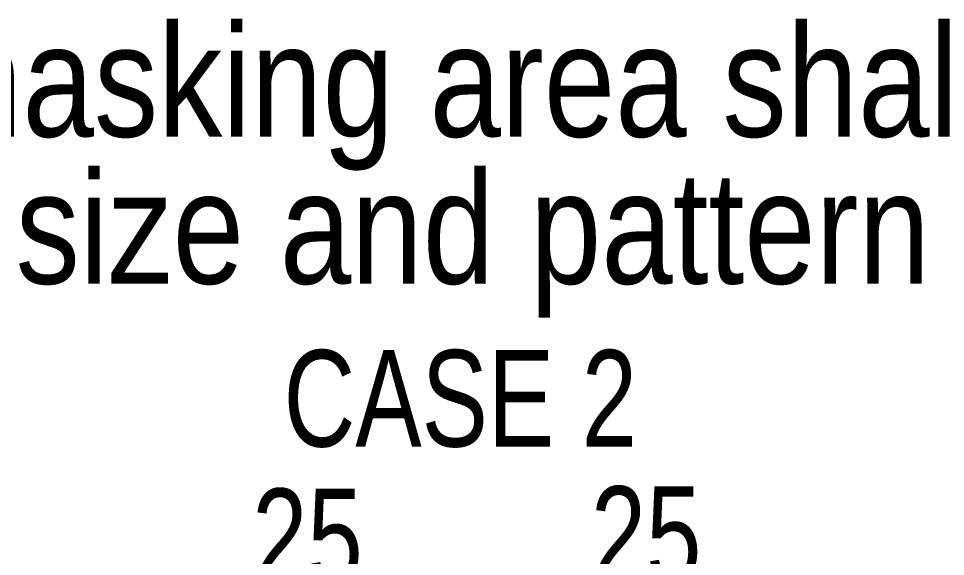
# Model space of a CAD drawing. Header units: millimetres. Extents: x 0 to 420, y 0 to 297.
# Drawn here: x 136.84 to 156.56, y 43.2 to 54.64 of the extents above; entities that cross this region are included whole.
import ezdxf

# ---------------------------------------------------------------- set-up
doc = ezdxf.new("R2010")
doc.units = ezdxf.units.MM
doc.styles.add('Arial Narrow', font='ARIALN.TTF', dxfattribs={"height": 0.2})

# ---------------------------------------------------------------- blocks, each defined once
blk = doc.blocks.new('0_TCM_4503_AIVD_AD_NOTE_BLOCK-43744247-2023')
at = {"color": 7, "linetype": 'Continuous', "style": 'Arial Narrow'}
for s, p in [('3. Where required, masking area shall be provided on contact surface sides. Unless otherwise', (111.25, 52.125)), ('   specified, masking size and pattern according to below mask details for painting:', (111.25, 49))]:
    blk.add_text(s, height=2.38607, dxfattribs=at).set_placement(p)
at = {"color": 7, "linetype": 'Continuous', "style": 'Arial Narrow', "width": 0.9}
for s, p in [('CASE 2', (142.478, 45.538)), ('25', (141.81, 42.593)), ('25', (149.015, 42.641))]:
    blk.add_text(s, height=2.051, dxfattribs=at).set_placement(p)

msp = doc.modelspace()

# ---------------------------------------------------------------- block references
msp.add_blockref('0_TCM_4503_AIVD_AD_NOTE_BLOCK-43744247-2023', (0, 0))

doc.saveas('drawing.dxf')
